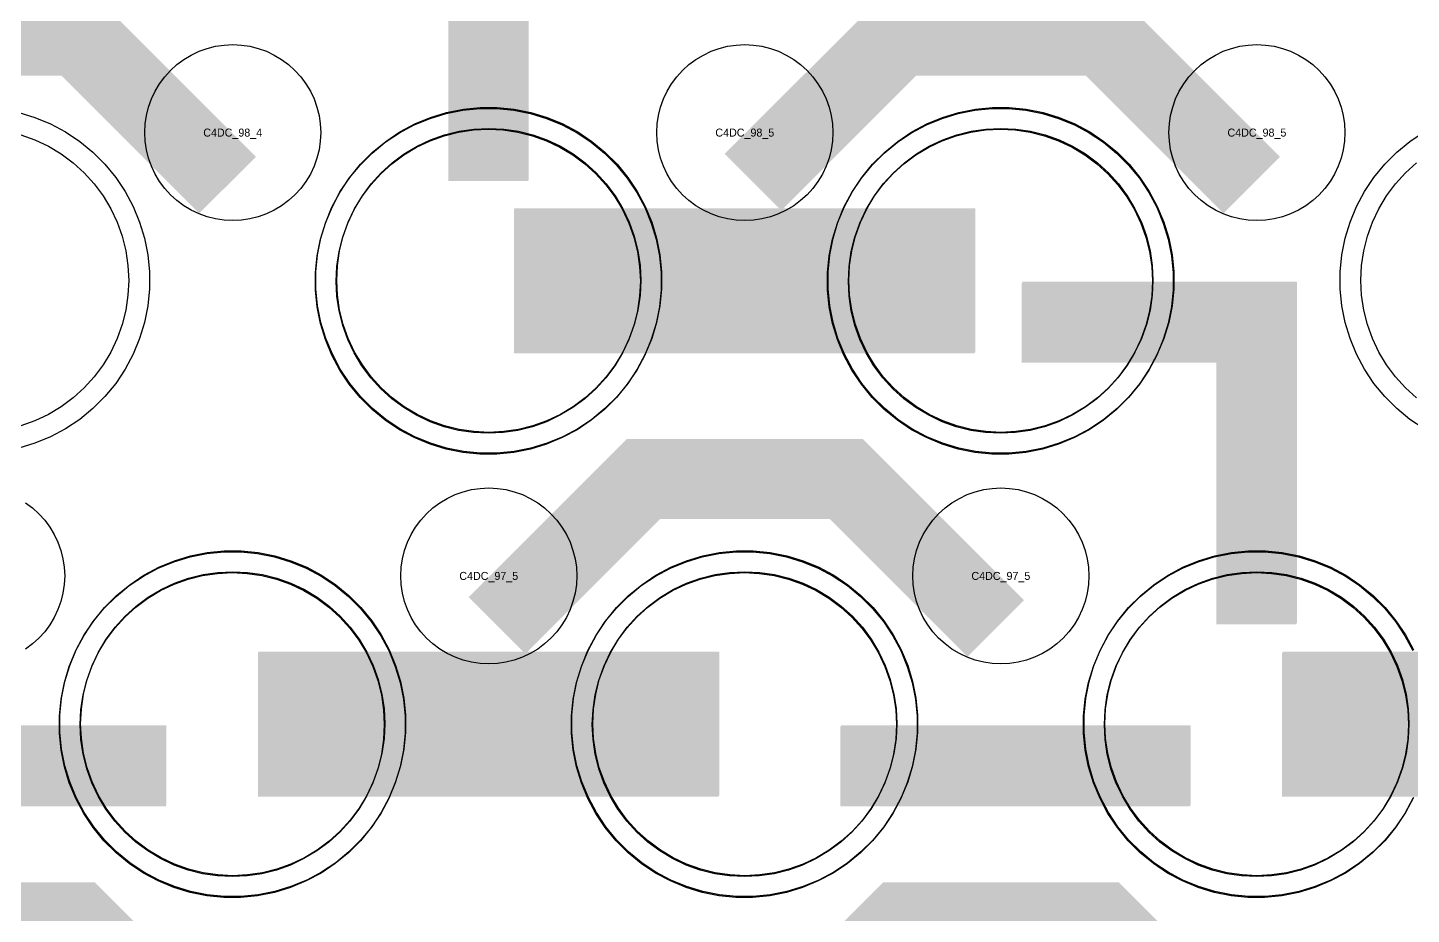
# Model space of a CAD drawing. Extents: x -11880 to 11880, y -14992 to 14992.
# Drawn here: x -10544.1 to -10111.8, y -1458.4 to -1181.3 of the extents above; entities that cross this region are included whole.
import ezdxf
from ezdxf.enums import TextEntityAlignment as Align

# ---------------------------------------------------------------- set-up
doc = ezdxf.new("R2010")
doc.units = 0
doc.header["$MEASUREMENT"] = 0
for name, color, linetype in [('GDS_775_DT_237', 138, 'CONTINUOUS'), ('RDL1_FS', 34, 'CONTINUOUS'), ('RDL_BS', 160, 'CONTINUOUS')]:
    doc.layers.add(name, color=color, linetype=linetype)

msp = doc.modelspace()

# ---------------------------------------------------------------- linework, layer by layer
at = {"layer": 'RDL1_FS', "color": 241, "true_color": 0xf7abae}
for points in [[(-10400.149, -1308.076), (-10404.806, -1307.847), (-10409.417, -1307.163), (-10413.94, -1306.031), (-10418.33, -1304.459), (-10422.544, -1302.467), (-10426.544, -1300.069), (-10430.289, -1297.291), (-10433.743, -1294.161), (-10436.873, -1290.707), (-10439.651, -1286.962), (-10442.049, -1282.962), (-10444.041, -1278.748), (-10445.613, -1274.358), (-10446.745, -1269.835), (-10447.429, -1265.224), (-10447.658, -1260.567), (-10447.429, -1255.91), (-10446.745, -1251.299), (-10445.613, -1246.776), (-10444.041, -1242.386), (-10442.049, -1238.172), (-10439.651, -1234.172), (-10436.873, -1230.427), (-10433.743, -1226.973), (-10430.289, -1223.843), (-10426.544, -1221.065), (-10422.544, -1218.667), (-10418.33, -1216.675), (-10413.94, -1215.103), (-10409.417, -1213.971), (-10404.806, -1213.287), (-10400.149, -1213.058), (-10395.492, -1213.287), (-10390.881, -1213.971), (-10386.358, -1215.103), (-10381.968, -1216.675), (-10377.754, -1218.667), (-10373.754, -1221.065), (-10370.009, -1223.843), (-10366.555, -1226.973), (-10363.425, -1230.427), (-10360.647, -1234.172), (-10358.249, -1238.172), (-10356.257, -1242.386), (-10354.685, -1246.776), (-10353.553, -1251.299), (-10352.869, -1255.91), (-10352.64, -1260.567), (-10352.869, -1265.224), (-10353.553, -1269.835), (-10354.685, -1274.358), (-10356.257, -1278.748), (-10358.249, -1282.962), (-10360.647, -1286.962), (-10363.425, -1290.707), (-10366.555, -1294.161), (-10370.009, -1297.291), (-10373.754, -1300.069), (-10377.754, -1302.467), (-10381.968, -1304.459), (-10386.358, -1306.031), (-10390.881, -1307.163), (-10395.492, -1307.847)], [(-10240.149, -1308.076), (-10244.806, -1307.847), (-10249.417, -1307.163), (-10253.94, -1306.031), (-10258.33, -1304.459), (-10262.544, -1302.467), (-10266.544, -1300.069), (-10270.289, -1297.291), (-10273.743, -1294.161), (-10276.873, -1290.707), (-10279.651, -1286.962), (-10282.049, -1282.962), (-10284.041, -1278.748), (-10285.613, -1274.358), (-10286.745, -1269.835), (-10287.429, -1265.224), (-10287.658, -1260.567), (-10287.429, -1255.91), (-10286.745, -1251.299), (-10285.613, -1246.776), (-10284.041, -1242.386), (-10282.049, -1238.172), (-10279.651, -1234.172), (-10276.873, -1230.427), (-10273.743, -1226.973), (-10270.289, -1223.843), (-10266.544, -1221.065), (-10262.544, -1218.667), (-10258.33, -1216.675), (-10253.94, -1215.103), (-10249.417, -1213.971), (-10244.806, -1213.287), (-10240.149, -1213.058), (-10235.492, -1213.287), (-10230.881, -1213.971), (-10226.358, -1215.103), (-10221.968, -1216.675), (-10217.754, -1218.667), (-10213.754, -1221.065), (-10210.009, -1223.843), (-10206.555, -1226.973), (-10203.425, -1230.427), (-10200.647, -1234.172), (-10198.249, -1238.172), (-10196.257, -1242.386), (-10194.685, -1246.776), (-10193.553, -1251.299), (-10192.869, -1255.91), (-10192.64, -1260.567), (-10192.869, -1265.224), (-10193.553, -1269.835), (-10194.685, -1274.358), (-10196.257, -1278.748), (-10198.249, -1282.962), (-10200.647, -1286.962), (-10203.425, -1290.707), (-10206.555, -1294.161), (-10210.009, -1297.291), (-10213.754, -1300.069), (-10217.754, -1302.467), (-10221.968, -1304.459), (-10226.358, -1306.031), (-10230.881, -1307.163), (-10235.492, -1307.847)], [(-10480.149, -1446.641), (-10484.806, -1446.412), (-10489.417, -1445.728), (-10493.94, -1444.596), (-10498.33, -1443.024), (-10502.544, -1441.032), (-10506.544, -1438.634), (-10510.289, -1435.856), (-10513.743, -1432.726), (-10516.873, -1429.272), (-10519.651, -1425.527), (-10522.049, -1421.527), (-10524.041, -1417.313), (-10525.613, -1412.923), (-10526.745, -1408.4), (-10527.429, -1403.789), (-10527.658, -1399.132), (-10527.429, -1394.475), (-10526.745, -1389.864), (-10525.613, -1385.341), (-10524.041, -1380.951), (-10522.049, -1376.737), (-10519.651, -1372.737), (-10516.873, -1368.992), (-10513.743, -1365.538), (-10510.289, -1362.408), (-10506.544, -1359.63), (-10502.544, -1357.232), (-10498.33, -1355.24), (-10493.94, -1353.668), (-10489.417, -1352.536), (-10484.806, -1351.852), (-10480.149, -1351.623), (-10475.492, -1351.852), (-10470.881, -1352.536), (-10466.358, -1353.668), (-10461.968, -1355.24), (-10457.754, -1357.232), (-10453.754, -1359.63), (-10450.009, -1362.408), (-10446.555, -1365.538), (-10443.425, -1368.992), (-10440.647, -1372.737), (-10438.249, -1376.737), (-10436.257, -1380.951), (-10434.685, -1385.341), (-10433.553, -1389.864), (-10432.869, -1394.475), (-10432.64, -1399.132), (-10432.869, -1403.789), (-10433.553, -1408.4), (-10434.685, -1412.923), (-10436.257, -1417.313), (-10438.249, -1421.527), (-10440.647, -1425.527), (-10443.425, -1429.272), (-10446.555, -1432.726), (-10450.009, -1435.856), (-10453.754, -1438.634), (-10457.754, -1441.032), (-10461.968, -1443.024), (-10466.358, -1444.596), (-10470.881, -1445.728), (-10475.492, -1446.412)], [(-10320.149, -1446.641), (-10324.806, -1446.412), (-10329.417, -1445.728), (-10333.94, -1444.596), (-10338.33, -1443.024), (-10342.544, -1441.032), (-10346.544, -1438.634), (-10350.289, -1435.856), (-10353.743, -1432.726), (-10356.873, -1429.272), (-10359.651, -1425.527), (-10362.049, -1421.527), (-10364.041, -1417.313), (-10365.613, -1412.923), (-10366.745, -1408.4), (-10367.429, -1403.789), (-10367.658, -1399.132), (-10367.429, -1394.475), (-10366.745, -1389.864), (-10365.613, -1385.341), (-10364.041, -1380.951), (-10362.049, -1376.737), (-10359.651, -1372.737), (-10356.873, -1368.992), (-10353.743, -1365.538), (-10350.289, -1362.408), (-10346.544, -1359.63), (-10342.544, -1357.232), (-10338.33, -1355.24), (-10333.94, -1353.668), (-10329.417, -1352.536), (-10324.806, -1351.852), (-10320.149, -1351.623), (-10315.492, -1351.852), (-10310.881, -1352.536), (-10306.358, -1353.668), (-10301.968, -1355.24), (-10297.754, -1357.232), (-10293.754, -1359.63), (-10290.009, -1362.408), (-10286.555, -1365.538), (-10283.425, -1368.992), (-10280.647, -1372.737), (-10278.249, -1376.737), (-10276.257, -1380.951), (-10274.685, -1385.341), (-10273.553, -1389.864), (-10272.869, -1394.475), (-10272.64, -1399.132), (-10272.869, -1403.789), (-10273.553, -1408.4), (-10274.685, -1412.923), (-10276.257, -1417.313), (-10278.249, -1421.527), (-10280.647, -1425.527), (-10283.425, -1429.272), (-10286.555, -1432.726), (-10290.009, -1435.856), (-10293.754, -1438.634), (-10297.754, -1441.032), (-10301.968, -1443.024), (-10306.358, -1444.596), (-10310.881, -1445.728), (-10315.492, -1446.412)], [(-10160.149, -1446.641), (-10164.806, -1446.412), (-10169.417, -1445.728), (-10173.94, -1444.596), (-10178.33, -1443.024), (-10182.544, -1441.032), (-10186.544, -1438.634), (-10190.289, -1435.856), (-10193.743, -1432.726), (-10196.873, -1429.272), (-10199.651, -1425.527), (-10202.049, -1421.527), (-10204.041, -1417.313), (-10205.613, -1412.923), (-10206.745, -1408.4), (-10207.429, -1403.789), (-10207.658, -1399.132), (-10207.429, -1394.475), (-10206.745, -1389.864), (-10205.613, -1385.341), (-10204.041, -1380.951), (-10202.049, -1376.737), (-10199.651, -1372.737), (-10196.873, -1368.992), (-10193.743, -1365.538), (-10190.289, -1362.408), (-10186.544, -1359.63), (-10182.544, -1357.232), (-10178.33, -1355.24), (-10173.94, -1353.668), (-10169.417, -1352.536), (-10164.806, -1351.852), (-10160.149, -1351.623), (-10155.492, -1351.852), (-10150.881, -1352.536), (-10146.358, -1353.668), (-10141.968, -1355.24), (-10137.754, -1357.232), (-10133.754, -1359.63), (-10130.009, -1362.408), (-10126.555, -1365.538), (-10123.425, -1368.992), (-10120.647, -1372.737), (-10118.249, -1376.737), (-10116.257, -1380.951), (-10114.685, -1385.341), (-10113.553, -1389.864), (-10112.869, -1394.475), (-10112.64, -1399.132), (-10112.869, -1403.789), (-10113.553, -1408.4), (-10114.685, -1412.923), (-10116.257, -1417.313), (-10118.249, -1421.527), (-10120.647, -1425.527), (-10123.425, -1429.272), (-10126.555, -1432.726), (-10130.009, -1435.856), (-10133.754, -1438.634), (-10137.754, -1441.032), (-10141.968, -1443.024), (-10146.358, -1444.596), (-10150.881, -1445.728), (-10155.492, -1446.412)]]:
    msp.add_lwpolyline(points, close=True, dxfattribs=at)
at = {"layer": 'RDL1_FS'}
for points in [[(-10400, -1307.794), (-10404.657, -1307.565), (-10409.268, -1306.881), (-10413.791, -1305.749), (-10418.181, -1304.177), (-10422.395, -1302.185), (-10426.395, -1299.787), (-10430.14, -1297.009), (-10433.594, -1293.879), (-10436.724, -1290.425), (-10439.502, -1286.68), (-10441.9, -1282.68), (-10443.892, -1278.466), (-10445.464, -1274.076), (-10446.596, -1269.553), (-10447.28, -1264.942), (-10447.509, -1260.285), (-10447.28, -1255.628), (-10446.596, -1251.017), (-10445.464, -1246.494), (-10443.892, -1242.104), (-10441.9, -1237.89), (-10439.502, -1233.89), (-10436.724, -1230.145), (-10433.594, -1226.691), (-10430.14, -1223.561), (-10426.395, -1220.783), (-10422.395, -1218.385), (-10418.181, -1216.393), (-10413.791, -1214.821), (-10409.268, -1213.689), (-10404.657, -1213.005), (-10400, -1212.776), (-10395.343, -1213.005), (-10390.732, -1213.689), (-10386.209, -1214.821), (-10381.819, -1216.393), (-10377.605, -1218.385), (-10373.605, -1220.783), (-10369.86, -1223.561), (-10366.406, -1226.691), (-10363.276, -1230.145), (-10360.498, -1233.89), (-10358.1, -1237.89), (-10356.108, -1242.104), (-10354.536, -1246.494), (-10353.404, -1251.017), (-10352.72, -1255.628), (-10352.491, -1260.285), (-10352.72, -1264.942), (-10353.404, -1269.553), (-10354.536, -1274.076), (-10356.108, -1278.466), (-10358.1, -1282.68), (-10360.498, -1286.68), (-10363.276, -1290.425), (-10366.406, -1293.879), (-10369.86, -1297.009), (-10373.605, -1299.787), (-10377.605, -1302.185), (-10381.819, -1304.177), (-10386.209, -1305.749), (-10390.732, -1306.881), (-10395.343, -1307.565)], [(-10240, -1307.794), (-10244.657, -1307.565), (-10249.268, -1306.881), (-10253.791, -1305.749), (-10258.181, -1304.177), (-10262.395, -1302.185), (-10266.395, -1299.787), (-10270.14, -1297.009), (-10273.594, -1293.879), (-10276.724, -1290.425), (-10279.502, -1286.68), (-10281.9, -1282.68), (-10283.892, -1278.466), (-10285.464, -1274.076), (-10286.596, -1269.553), (-10287.28, -1264.942), (-10287.509, -1260.285), (-10287.28, -1255.628), (-10286.596, -1251.017), (-10285.464, -1246.494), (-10283.892, -1242.104), (-10281.9, -1237.89), (-10279.502, -1233.89), (-10276.724, -1230.145), (-10273.594, -1226.691), (-10270.14, -1223.561), (-10266.395, -1220.783), (-10262.395, -1218.385), (-10258.181, -1216.393), (-10253.791, -1214.821), (-10249.268, -1213.689), (-10244.657, -1213.005), (-10240, -1212.776), (-10235.343, -1213.005), (-10230.732, -1213.689), (-10226.209, -1214.821), (-10221.819, -1216.393), (-10217.605, -1218.385), (-10213.605, -1220.783), (-10209.86, -1223.561), (-10206.406, -1226.691), (-10203.276, -1230.145), (-10200.498, -1233.89), (-10198.1, -1237.89), (-10196.108, -1242.104), (-10194.536, -1246.494), (-10193.404, -1251.017), (-10192.72, -1255.628), (-10192.491, -1260.285), (-10192.72, -1264.942), (-10193.404, -1269.553), (-10194.536, -1274.076), (-10196.108, -1278.466), (-10198.1, -1282.68), (-10200.498, -1286.68), (-10203.276, -1290.425), (-10206.406, -1293.879), (-10209.86, -1297.009), (-10213.605, -1299.787), (-10217.605, -1302.185), (-10221.819, -1304.177), (-10226.209, -1305.749), (-10230.732, -1306.881), (-10235.343, -1307.565)], [(-10480, -1446.359), (-10484.657, -1446.13), (-10489.268, -1445.446), (-10493.791, -1444.314), (-10498.181, -1442.742), (-10502.395, -1440.75), (-10506.395, -1438.352), (-10510.14, -1435.574), (-10513.594, -1432.444), (-10516.724, -1428.99), (-10519.502, -1425.245), (-10521.9, -1421.245), (-10523.892, -1417.031), (-10525.464, -1412.641), (-10526.596, -1408.118), (-10527.28, -1403.507), (-10527.509, -1398.85), (-10527.28, -1394.193), (-10526.596, -1389.582), (-10525.464, -1385.059), (-10523.892, -1380.669), (-10521.9, -1376.455), (-10519.502, -1372.455), (-10516.724, -1368.71), (-10513.594, -1365.256), (-10510.14, -1362.126), (-10506.395, -1359.348), (-10502.395, -1356.95), (-10498.181, -1354.958), (-10493.791, -1353.386), (-10489.268, -1352.254), (-10484.657, -1351.57), (-10480, -1351.341), (-10475.343, -1351.57), (-10470.732, -1352.254), (-10466.209, -1353.386), (-10461.819, -1354.958), (-10457.605, -1356.95), (-10453.605, -1359.348), (-10449.86, -1362.126), (-10446.406, -1365.256), (-10443.276, -1368.71), (-10440.498, -1372.455), (-10438.1, -1376.455), (-10436.108, -1380.669), (-10434.536, -1385.059), (-10433.404, -1389.582), (-10432.72, -1394.193), (-10432.491, -1398.85), (-10432.72, -1403.507), (-10433.404, -1408.118), (-10434.536, -1412.641), (-10436.108, -1417.031), (-10438.1, -1421.245), (-10440.498, -1425.245), (-10443.276, -1428.99), (-10446.406, -1432.444), (-10449.86, -1435.574), (-10453.605, -1438.352), (-10457.605, -1440.75), (-10461.819, -1442.742), (-10466.209, -1444.314), (-10470.732, -1445.446), (-10475.343, -1446.13)], [(-10320, -1446.359), (-10324.657, -1446.13), (-10329.268, -1445.446), (-10333.791, -1444.314), (-10338.181, -1442.742), (-10342.395, -1440.75), (-10346.395, -1438.352), (-10350.14, -1435.574), (-10353.594, -1432.444), (-10356.724, -1428.99), (-10359.502, -1425.245), (-10361.9, -1421.245), (-10363.892, -1417.031), (-10365.464, -1412.641), (-10366.596, -1408.118), (-10367.28, -1403.507), (-10367.509, -1398.85), (-10367.28, -1394.193), (-10366.596, -1389.582), (-10365.464, -1385.059), (-10363.892, -1380.669), (-10361.9, -1376.455), (-10359.502, -1372.455), (-10356.724, -1368.71), (-10353.594, -1365.256), (-10350.14, -1362.126), (-10346.395, -1359.348), (-10342.395, -1356.95), (-10338.181, -1354.958), (-10333.791, -1353.386), (-10329.268, -1352.254), (-10324.657, -1351.57), (-10320, -1351.341), (-10315.343, -1351.57), (-10310.732, -1352.254), (-10306.209, -1353.386), (-10301.819, -1354.958), (-10297.605, -1356.95), (-10293.605, -1359.348), (-10289.86, -1362.126), (-10286.406, -1365.256), (-10283.276, -1368.71), (-10280.498, -1372.455), (-10278.1, -1376.455), (-10276.108, -1380.669), (-10274.536, -1385.059), (-10273.404, -1389.582), (-10272.72, -1394.193), (-10272.491, -1398.85), (-10272.72, -1403.507), (-10273.404, -1408.118), (-10274.536, -1412.641), (-10276.108, -1417.031), (-10278.1, -1421.245), (-10280.498, -1425.245), (-10283.276, -1428.99), (-10286.406, -1432.444), (-10289.86, -1435.574), (-10293.605, -1438.352), (-10297.605, -1440.75), (-10301.819, -1442.742), (-10306.209, -1444.314), (-10310.732, -1445.446), (-10315.343, -1446.13)], [(-10160, -1446.359), (-10164.657, -1446.13), (-10169.268, -1445.446), (-10173.791, -1444.314), (-10178.181, -1442.742), (-10182.395, -1440.75), (-10186.395, -1438.352), (-10190.14, -1435.574), (-10193.594, -1432.444), (-10196.724, -1428.99), (-10199.502, -1425.245), (-10201.9, -1421.245), (-10203.892, -1417.031), (-10205.464, -1412.641), (-10206.596, -1408.118), (-10207.28, -1403.507), (-10207.509, -1398.85), (-10207.28, -1394.193), (-10206.596, -1389.582), (-10205.464, -1385.059), (-10203.892, -1380.669), (-10201.9, -1376.455), (-10199.502, -1372.455), (-10196.724, -1368.71), (-10193.594, -1365.256), (-10190.14, -1362.126), (-10186.395, -1359.348), (-10182.395, -1356.95), (-10178.181, -1354.958), (-10173.791, -1353.386), (-10169.268, -1352.254), (-10164.657, -1351.57), (-10160, -1351.341), (-10155.343, -1351.57), (-10150.732, -1352.254), (-10146.209, -1353.386), (-10141.819, -1354.958), (-10137.605, -1356.95), (-10133.605, -1359.348), (-10129.86, -1362.126), (-10126.406, -1365.256), (-10123.276, -1368.71), (-10120.498, -1372.455), (-10118.1, -1376.455), (-10116.108, -1380.669), (-10114.536, -1385.059), (-10113.404, -1389.582), (-10112.72, -1394.193), (-10112.491, -1398.85), (-10112.72, -1403.507), (-10113.404, -1408.118), (-10114.536, -1412.641), (-10116.108, -1417.031), (-10118.1, -1421.245), (-10120.498, -1425.245), (-10123.276, -1428.99), (-10126.406, -1432.444), (-10129.86, -1435.574), (-10133.605, -1438.352), (-10137.605, -1440.75), (-10141.819, -1442.742), (-10146.209, -1444.314), (-10150.732, -1445.446), (-10155.343, -1446.13)]]:
    msp.add_lwpolyline(points, close=True, dxfattribs=at)
for points in [[(-10546.209, -1214.821), (-10541.819, -1216.393), (-10537.605, -1218.385), (-10533.605, -1220.783), (-10529.86, -1223.561), (-10526.406, -1226.691), (-10523.276, -1230.145), (-10520.498, -1233.89), (-10518.1, -1237.89), (-10516.108, -1242.104), (-10514.536, -1246.494), (-10513.404, -1251.017), (-10512.72, -1255.628), (-10512.491, -1260.285), (-10512.72, -1264.942), (-10513.404, -1269.553), (-10514.536, -1274.076), (-10516.108, -1278.466), (-10518.1, -1282.68), (-10520.498, -1286.68), (-10523.276, -1290.425), (-10526.406, -1293.879), (-10529.86, -1297.009), (-10533.605, -1299.787), (-10537.605, -1302.185), (-10541.819, -1304.177), (-10546.209, -1305.749)], [(-10110.14, -1297.009), (-10113.594, -1293.879), (-10116.724, -1290.425), (-10119.502, -1286.68), (-10121.9, -1282.68), (-10123.892, -1278.466), (-10125.464, -1274.076), (-10126.596, -1269.553), (-10127.28, -1264.942), (-10127.509, -1260.285), (-10127.28, -1255.628), (-10126.596, -1251.017), (-10125.464, -1246.494), (-10123.892, -1242.104), (-10121.9, -1237.89), (-10119.502, -1233.89), (-10116.724, -1230.145), (-10113.594, -1226.691), (-10110.14, -1223.561)]]:
    msp.add_lwpolyline(points, dxfattribs=at)
at = {"layer": 'RDL1_FS', "color": 241, "true_color": 0xf7abae}
for points in [[(-10392.147, -1260.567, 45, 45, 0), (-10320.147, -1260.567, 45, 45, 0)], [(-10320.147, -1260.567, 45, 45, 0), (-10248.147, -1260.567, 45, 45, 0)], [(-10472.147, -1399.132, 45, 45, 0), (-10400.147, -1399.132, 45, 45, 0)], [(-10400.147, -1399.132, 45, 45, 0), (-10328.147, -1399.132, 45, 45, 0)], [(-10152.147, -1399.132, 45, 45, 0), (-10080.147, -1399.132, 45, 45, 0)]]:
    msp.add_lwpolyline(points, format="xyseb", dxfattribs=at)
at = {"layer": 'RDL1_FS'}
for points in [[(-10391.998, -1260.285, 45, 45, 0), (-10319.998, -1260.285, 45, 45, 0)], [(-10319.998, -1260.285, 45, 45, 0), (-10247.998, -1260.285, 45, 45, 0)], [(-10471.998, -1398.85, 45, 45, 0), (-10399.998, -1398.85, 45, 45, 0)], [(-10399.998, -1398.85, 45, 45, 0), (-10327.998, -1398.85, 45, 45, 0)], [(-10151.998, -1398.85, 45, 45, 0), (-10079.998, -1398.85, 45, 45, 0)]]:
    msp.add_lwpolyline(points, format="xyseb", dxfattribs=at)
at = {"layer": 'RDL_BS', "color": 241, "true_color": 0xf7abae}
for points in [[(-10400.149, -1229.227, 25, 25, 0), (-10400.149, -1122.45, 25, 25, 0)], [(-10400.149, -1229.227, 25, 25, 0), (-10400.149, -1122.45, 25, 25, 0)], [(-10160.149, -1367.792, 25, 25, 0), (-10160.149, -1261.015, 25, 25, 0)], [(-10160.149, -1367.792, 25, 25, 0), (-10160.149, -1261.015, 25, 25, 0)], [(-10147.649, -1273.515, 25, 25, 0), (-10233.482, -1273.515, 25, 25, 0)], [(-10147.649, -1273.515, 25, 25, 0), (-10212.316, -1273.515, 25, 25, 0)], [(-10610.133, -1412.145, 25, 25, 0), (-10500.868, -1412.145, 25, 25, 0)], [(-10290.133, -1412.145, 25, 25, 0), (-10180.868, -1412.145, 25, 25, 0)]]:
    msp.add_lwpolyline(points, format="xyseb", dxfattribs=at)
at = {"layer": 'RDL_BS'}
for points in [[(-10400, -1228.945, 25, 25, 0), (-10400, -1122.168, 25, 25, 0)], [(-10400, -1228.945, 25, 25, 0), (-10400, -1122.168, 25, 25, 0)], [(-10481.599, -1230.498, 25, 25, 0), (-10528.313, -1183.784, 25, 25, 0), (-10558.071, -1183.784, 25, 25, 0)], [(-10317.438, -1229.599, 25, 25, 0), (-10271.623, -1183.784, 25, 25, 0), (-10238.07, -1183.784, 25, 25, 0)], [(-10161.599, -1230.498, 25, 25, 0), (-10208.313, -1183.784, 25, 25, 0), (-10238.071, -1183.784, 25, 25, 0)], [(-10160, -1367.51, 25, 25, 0), (-10160, -1260.733, 25, 25, 0)], [(-10160, -1367.51, 25, 25, 0), (-10160, -1260.733, 25, 25, 0)], [(-10147.5, -1273.233, 25, 25, 0), (-10233.333, -1273.233, 25, 25, 0)], [(-10147.5, -1273.233, 25, 25, 0), (-10212.167, -1273.233, 25, 25, 0)], [(-10397.438, -1368.164, 25, 25, 0), (-10351.623, -1322.349, 25, 25, 0), (-10318.07, -1322.349, 25, 25, 0)], [(-10241.599, -1369.063, 25, 25, 0), (-10288.313, -1322.349, 25, 25, 0), (-10318.071, -1322.349, 25, 25, 0)], [(-10609.984, -1411.863, 25, 25, 0), (-10500.719, -1411.863, 25, 25, 0)], [(-10289.984, -1411.863, 25, 25, 0), (-10180.719, -1411.863, 25, 25, 0)], [(-10481.599, -1507.628, 25, 25, 0), (-10528.313, -1460.914, 25, 25, 0), (-10558.071, -1460.914, 25, 25, 0)], [(-10317.438, -1506.729, 25, 25, 0), (-10271.623, -1460.914, 25, 25, 0), (-10238.07, -1460.914, 25, 25, 0)], [(-10161.599, -1507.628, 25, 25, 0), (-10208.313, -1460.914, 25, 25, 0), (-10238.071, -1460.914, 25, 25, 0)]]:
    msp.add_lwpolyline(points, format="xyseb", dxfattribs=at)
for points in [[(-10480, -1241.591), (-10482.693, -1241.459), (-10485.365, -1241.063), (-10487.984, -1240.406), (-10490.519, -1239.499), (-10492.956, -1238.347), (-10495.28, -1236.954), (-10497.443, -1235.351), (-10499.442, -1233.539), (-10501.254, -1231.54), (-10502.857, -1229.377), (-10504.25, -1227.053), (-10505.402, -1224.616), (-10506.309, -1222.081), (-10506.966, -1219.462), (-10507.362, -1216.79), (-10507.494, -1214.097), (-10507.362, -1211.404), (-10506.966, -1208.732), (-10506.309, -1206.113), (-10505.402, -1203.578), (-10504.25, -1201.141), (-10502.857, -1198.817), (-10501.254, -1196.654), (-10499.442, -1194.655), (-10497.443, -1192.843), (-10495.28, -1191.24), (-10492.956, -1189.847), (-10490.519, -1188.695), (-10487.984, -1187.788), (-10485.365, -1187.131), (-10482.693, -1186.735), (-10480, -1186.603), (-10477.307, -1186.735), (-10474.635, -1187.131), (-10472.016, -1187.788), (-10469.481, -1188.695), (-10467.044, -1189.847), (-10464.72, -1191.24), (-10462.557, -1192.843), (-10460.558, -1194.655), (-10458.746, -1196.654), (-10457.143, -1198.817), (-10455.75, -1201.141), (-10454.598, -1203.578), (-10453.691, -1206.113), (-10453.034, -1208.732), (-10452.638, -1211.404), (-10452.506, -1214.097), (-10452.638, -1216.79), (-10453.034, -1219.462), (-10453.691, -1222.081), (-10454.598, -1224.616), (-10455.75, -1227.053), (-10457.143, -1229.377), (-10458.746, -1231.54), (-10460.558, -1233.539), (-10462.557, -1235.351), (-10464.72, -1236.954), (-10467.044, -1238.347), (-10469.481, -1239.499), (-10472.016, -1240.406), (-10474.635, -1241.063), (-10477.307, -1241.459)], [(-10320, -1241.591), (-10322.693, -1241.459), (-10325.365, -1241.063), (-10327.984, -1240.406), (-10330.519, -1239.499), (-10332.956, -1238.347), (-10335.28, -1236.954), (-10337.443, -1235.351), (-10339.442, -1233.539), (-10341.254, -1231.54), (-10342.857, -1229.377), (-10344.25, -1227.053), (-10345.402, -1224.616), (-10346.309, -1222.081), (-10346.966, -1219.462), (-10347.362, -1216.79), (-10347.494, -1214.097), (-10347.362, -1211.404), (-10346.966, -1208.732), (-10346.309, -1206.113), (-10345.402, -1203.578), (-10344.25, -1201.141), (-10342.857, -1198.817), (-10341.254, -1196.654), (-10339.442, -1194.655), (-10337.443, -1192.843), (-10335.28, -1191.24), (-10332.956, -1189.847), (-10330.519, -1188.695), (-10327.984, -1187.788), (-10325.365, -1187.131), (-10322.693, -1186.735), (-10320, -1186.603), (-10317.307, -1186.735), (-10314.635, -1187.131), (-10312.016, -1187.788), (-10309.481, -1188.695), (-10307.044, -1189.847), (-10304.72, -1191.24), (-10302.557, -1192.843), (-10300.558, -1194.655), (-10298.746, -1196.654), (-10297.143, -1198.817), (-10295.75, -1201.141), (-10294.598, -1203.578), (-10293.691, -1206.113), (-10293.034, -1208.732), (-10292.638, -1211.404), (-10292.506, -1214.097), (-10292.638, -1216.79), (-10293.034, -1219.462), (-10293.691, -1222.081), (-10294.598, -1224.616), (-10295.75, -1227.053), (-10297.143, -1229.377), (-10298.746, -1231.54), (-10300.558, -1233.539), (-10302.557, -1235.351), (-10304.72, -1236.954), (-10307.044, -1238.347), (-10309.481, -1239.499), (-10312.016, -1240.406), (-10314.635, -1241.063), (-10317.307, -1241.459)], [(-10160, -1241.591), (-10162.693, -1241.459), (-10165.365, -1241.063), (-10167.984, -1240.406), (-10170.519, -1239.499), (-10172.956, -1238.347), (-10175.28, -1236.954), (-10177.443, -1235.351), (-10179.442, -1233.539), (-10181.254, -1231.54), (-10182.857, -1229.377), (-10184.25, -1227.053), (-10185.402, -1224.616), (-10186.309, -1222.081), (-10186.966, -1219.462), (-10187.362, -1216.79), (-10187.494, -1214.097), (-10187.362, -1211.404), (-10186.966, -1208.732), (-10186.309, -1206.113), (-10185.402, -1203.578), (-10184.25, -1201.141), (-10182.857, -1198.817), (-10181.254, -1196.654), (-10179.442, -1194.655), (-10177.443, -1192.843), (-10175.28, -1191.24), (-10172.956, -1189.847), (-10170.519, -1188.695), (-10167.984, -1187.788), (-10165.365, -1187.131), (-10162.693, -1186.735), (-10160, -1186.603), (-10157.307, -1186.735), (-10154.635, -1187.131), (-10152.016, -1187.788), (-10149.481, -1188.695), (-10147.044, -1189.847), (-10144.72, -1191.24), (-10142.557, -1192.843), (-10140.558, -1194.655), (-10138.746, -1196.654), (-10137.143, -1198.817), (-10135.75, -1201.141), (-10134.598, -1203.578), (-10133.691, -1206.113), (-10133.034, -1208.732), (-10132.638, -1211.404), (-10132.506, -1214.097), (-10132.638, -1216.79), (-10133.034, -1219.462), (-10133.691, -1222.081), (-10134.598, -1224.616), (-10135.75, -1227.053), (-10137.143, -1229.377), (-10138.746, -1231.54), (-10140.558, -1233.539), (-10142.557, -1235.351), (-10144.72, -1236.954), (-10147.044, -1238.347), (-10149.481, -1239.499), (-10152.016, -1240.406), (-10154.635, -1241.063), (-10157.307, -1241.459)], [(-10402.644, -1314.285), (-10407.938, -1313.768), (-10413.165, -1312.722), (-10418.205, -1311.191), (-10423.115, -1309.16), (-10427.777, -1306.668), (-10432.191, -1303.721), (-10436.292, -1300.359), (-10440.074, -1296.577), (-10443.436, -1292.476), (-10446.383, -1288.062), (-10448.875, -1283.4), (-10450.906, -1278.49), (-10452.437, -1273.45), (-10453.483, -1268.223), (-10454, -1262.929), (-10454, -1257.641), (-10453.483, -1252.347), (-10452.437, -1247.12), (-10450.906, -1242.08), (-10448.875, -1237.17), (-10446.383, -1232.508), (-10443.436, -1228.094), (-10440.074, -1223.993), (-10436.292, -1220.211), (-10432.191, -1216.849), (-10427.777, -1213.902), (-10423.115, -1211.41), (-10418.205, -1209.379), (-10413.165, -1207.848), (-10407.938, -1206.802), (-10402.644, -1206.285), (-10397.356, -1206.285), (-10392.062, -1206.802), (-10386.835, -1207.848), (-10381.795, -1209.379), (-10376.885, -1211.41), (-10372.223, -1213.902), (-10367.809, -1216.849), (-10363.708, -1220.211), (-10359.926, -1223.993), (-10356.564, -1228.094), (-10353.617, -1232.508), (-10351.125, -1237.17), (-10349.094, -1242.08), (-10347.563, -1247.12), (-10346.517, -1252.347), (-10346, -1257.641), (-10346, -1262.929), (-10346.517, -1268.223), (-10347.563, -1273.45), (-10349.094, -1278.49), (-10351.125, -1283.4), (-10353.617, -1288.062), (-10356.564, -1292.476), (-10359.926, -1296.577), (-10363.708, -1300.359), (-10367.809, -1303.721), (-10372.223, -1306.668), (-10376.885, -1309.16), (-10381.795, -1311.191), (-10386.835, -1312.722), (-10392.062, -1313.768), (-10397.356, -1314.285)], [(-10242.644, -1314.285), (-10247.938, -1313.768), (-10253.165, -1312.722), (-10258.205, -1311.191), (-10263.115, -1309.16), (-10267.777, -1306.668), (-10272.191, -1303.721), (-10276.292, -1300.359), (-10280.074, -1296.577), (-10283.436, -1292.476), (-10286.383, -1288.062), (-10288.875, -1283.4), (-10290.906, -1278.49), (-10292.437, -1273.45), (-10293.483, -1268.223), (-10294, -1262.929), (-10294, -1257.641), (-10293.483, -1252.347), (-10292.437, -1247.12), (-10290.906, -1242.08), (-10288.875, -1237.17), (-10286.383, -1232.508), (-10283.436, -1228.094), (-10280.074, -1223.993), (-10276.292, -1220.211), (-10272.191, -1216.849), (-10267.777, -1213.902), (-10263.115, -1211.41), (-10258.205, -1209.379), (-10253.165, -1207.848), (-10247.938, -1206.802), (-10242.644, -1206.285), (-10237.356, -1206.285), (-10232.062, -1206.802), (-10226.835, -1207.848), (-10221.795, -1209.379), (-10216.885, -1211.41), (-10212.223, -1213.902), (-10207.809, -1216.849), (-10203.708, -1220.211), (-10199.926, -1223.993), (-10196.564, -1228.094), (-10193.617, -1232.508), (-10191.125, -1237.17), (-10189.094, -1242.08), (-10187.563, -1247.12), (-10186.517, -1252.347), (-10186, -1257.641), (-10186, -1262.929), (-10186.517, -1268.223), (-10187.563, -1273.45), (-10189.094, -1278.49), (-10191.125, -1283.4), (-10193.617, -1288.062), (-10196.564, -1292.476), (-10199.926, -1296.577), (-10203.708, -1300.359), (-10207.809, -1303.721), (-10212.223, -1306.668), (-10216.885, -1309.16), (-10221.795, -1311.191), (-10226.835, -1312.722), (-10232.062, -1313.768), (-10237.356, -1314.285)], [(-10400, -1380.156), (-10402.693, -1380.024), (-10405.365, -1379.628), (-10407.984, -1378.971), (-10410.519, -1378.064), (-10412.956, -1376.912), (-10415.28, -1375.519), (-10417.443, -1373.916), (-10419.442, -1372.104), (-10421.254, -1370.105), (-10422.857, -1367.942), (-10424.25, -1365.618), (-10425.402, -1363.181), (-10426.309, -1360.646), (-10426.966, -1358.027), (-10427.362, -1355.355), (-10427.494, -1352.662), (-10427.362, -1349.969), (-10426.966, -1347.297), (-10426.309, -1344.678), (-10425.402, -1342.143), (-10424.25, -1339.706), (-10422.857, -1337.382), (-10421.254, -1335.219), (-10419.442, -1333.22), (-10417.443, -1331.408), (-10415.28, -1329.805), (-10412.956, -1328.412), (-10410.519, -1327.26), (-10407.984, -1326.353), (-10405.365, -1325.696), (-10402.693, -1325.3), (-10400, -1325.168), (-10397.307, -1325.3), (-10394.635, -1325.696), (-10392.016, -1326.353), (-10389.481, -1327.26), (-10387.044, -1328.412), (-10384.72, -1329.805), (-10382.557, -1331.408), (-10380.558, -1333.22), (-10378.746, -1335.219), (-10377.143, -1337.382), (-10375.75, -1339.706), (-10374.598, -1342.143), (-10373.691, -1344.678), (-10373.034, -1347.297), (-10372.638, -1349.969), (-10372.506, -1352.662), (-10372.638, -1355.355), (-10373.034, -1358.027), (-10373.691, -1360.646), (-10374.598, -1363.181), (-10375.75, -1365.618), (-10377.143, -1367.942), (-10378.746, -1370.105), (-10380.558, -1372.104), (-10382.557, -1373.916), (-10384.72, -1375.519), (-10387.044, -1376.912), (-10389.481, -1378.064), (-10392.016, -1378.971), (-10394.635, -1379.628), (-10397.307, -1380.024)], [(-10240, -1380.156), (-10242.693, -1380.024), (-10245.365, -1379.628), (-10247.984, -1378.971), (-10250.519, -1378.064), (-10252.956, -1376.912), (-10255.28, -1375.519), (-10257.443, -1373.916), (-10259.442, -1372.104), (-10261.254, -1370.105), (-10262.857, -1367.942), (-10264.25, -1365.618), (-10265.402, -1363.181), (-10266.309, -1360.646), (-10266.966, -1358.027), (-10267.362, -1355.355), (-10267.494, -1352.662), (-10267.362, -1349.969), (-10266.966, -1347.297), (-10266.309, -1344.678), (-10265.402, -1342.143), (-10264.25, -1339.706), (-10262.857, -1337.382), (-10261.254, -1335.219), (-10259.442, -1333.22), (-10257.443, -1331.408), (-10255.28, -1329.805), (-10252.956, -1328.412), (-10250.519, -1327.26), (-10247.984, -1326.353), (-10245.365, -1325.696), (-10242.693, -1325.3), (-10240, -1325.168), (-10237.307, -1325.3), (-10234.635, -1325.696), (-10232.016, -1326.353), (-10229.481, -1327.26), (-10227.044, -1328.412), (-10224.72, -1329.805), (-10222.557, -1331.408), (-10220.558, -1333.22), (-10218.746, -1335.219), (-10217.143, -1337.382), (-10215.75, -1339.706), (-10214.598, -1342.143), (-10213.691, -1344.678), (-10213.034, -1347.297), (-10212.638, -1349.969), (-10212.506, -1352.662), (-10212.638, -1355.355), (-10213.034, -1358.027), (-10213.691, -1360.646), (-10214.598, -1363.181), (-10215.75, -1365.618), (-10217.143, -1367.942), (-10218.746, -1370.105), (-10220.558, -1372.104), (-10222.557, -1373.916), (-10224.72, -1375.519), (-10227.044, -1376.912), (-10229.481, -1378.064), (-10232.016, -1378.971), (-10234.635, -1379.628), (-10237.307, -1380.024)], [(-10482.644, -1452.85), (-10487.938, -1452.333), (-10493.165, -1451.287), (-10498.205, -1449.756), (-10503.115, -1447.725), (-10507.777, -1445.233), (-10512.191, -1442.286), (-10516.292, -1438.924), (-10520.074, -1435.142), (-10523.436, -1431.041), (-10526.383, -1426.627), (-10528.875, -1421.965), (-10530.906, -1417.055), (-10532.437, -1412.015), (-10533.483, -1406.788), (-10534, -1401.494), (-10534, -1396.206), (-10533.483, -1390.912), (-10532.437, -1385.685), (-10530.906, -1380.645), (-10528.875, -1375.735), (-10526.383, -1371.073), (-10523.436, -1366.659), (-10520.074, -1362.558), (-10516.292, -1358.776), (-10512.191, -1355.414), (-10507.777, -1352.467), (-10503.115, -1349.975), (-10498.205, -1347.944), (-10493.165, -1346.413), (-10487.938, -1345.367), (-10482.644, -1344.85), (-10477.356, -1344.85), (-10472.062, -1345.367), (-10466.835, -1346.413), (-10461.795, -1347.944), (-10456.885, -1349.975), (-10452.223, -1352.467), (-10447.809, -1355.414), (-10443.708, -1358.776), (-10439.926, -1362.558), (-10436.564, -1366.659), (-10433.617, -1371.073), (-10431.125, -1375.735), (-10429.094, -1380.645), (-10427.563, -1385.685), (-10426.517, -1390.912), (-10426, -1396.206), (-10426, -1401.494), (-10426.517, -1406.788), (-10427.563, -1412.015), (-10429.094, -1417.055), (-10431.125, -1421.965), (-10433.617, -1426.627), (-10436.564, -1431.041), (-10439.926, -1435.142), (-10443.708, -1438.924), (-10447.809, -1442.286), (-10452.223, -1445.233), (-10456.885, -1447.725), (-10461.795, -1449.756), (-10466.835, -1451.287), (-10472.062, -1452.333), (-10477.356, -1452.85)], [(-10322.644, -1452.85), (-10327.938, -1452.333), (-10333.165, -1451.287), (-10338.205, -1449.756), (-10343.115, -1447.725), (-10347.777, -1445.233), (-10352.191, -1442.286), (-10356.292, -1438.924), (-10360.074, -1435.142), (-10363.436, -1431.041), (-10366.383, -1426.627), (-10368.875, -1421.965), (-10370.906, -1417.055), (-10372.437, -1412.015), (-10373.483, -1406.788), (-10374, -1401.494), (-10374, -1396.206), (-10373.483, -1390.912), (-10372.437, -1385.685), (-10370.906, -1380.645), (-10368.875, -1375.735), (-10366.383, -1371.073), (-10363.436, -1366.659), (-10360.074, -1362.558), (-10356.292, -1358.776), (-10352.191, -1355.414), (-10347.777, -1352.467), (-10343.115, -1349.975), (-10338.205, -1347.944), (-10333.165, -1346.413), (-10327.938, -1345.367), (-10322.644, -1344.85), (-10317.356, -1344.85), (-10312.062, -1345.367), (-10306.835, -1346.413), (-10301.795, -1347.944), (-10296.885, -1349.975), (-10292.223, -1352.467), (-10287.809, -1355.414), (-10283.708, -1358.776), (-10279.926, -1362.558), (-10276.564, -1366.659), (-10273.617, -1371.073), (-10271.125, -1375.735), (-10269.094, -1380.645), (-10267.563, -1385.685), (-10266.517, -1390.912), (-10266, -1396.206), (-10266, -1401.494), (-10266.517, -1406.788), (-10267.563, -1412.015), (-10269.094, -1417.055), (-10271.125, -1421.965), (-10273.617, -1426.627), (-10276.564, -1431.041), (-10279.926, -1435.142), (-10283.708, -1438.924), (-10287.809, -1442.286), (-10292.223, -1445.233), (-10296.885, -1447.725), (-10301.795, -1449.756), (-10306.835, -1451.287), (-10312.062, -1452.333), (-10317.356, -1452.85)]]:
    msp.add_lwpolyline(points, close=True, dxfattribs=at)
for points in [[(-10546.835, -1207.848), (-10541.795, -1209.379), (-10536.885, -1211.41), (-10532.223, -1213.902), (-10527.809, -1216.849), (-10523.708, -1220.211), (-10519.926, -1223.993), (-10516.564, -1228.094), (-10513.617, -1232.508), (-10511.125, -1237.17), (-10509.094, -1242.08), (-10507.563, -1247.12), (-10506.517, -1252.347), (-10506, -1257.641), (-10506, -1262.929), (-10506.517, -1268.223), (-10507.563, -1273.45), (-10509.094, -1278.49), (-10511.125, -1283.4), (-10513.617, -1288.062), (-10516.564, -1292.476), (-10519.926, -1296.577), (-10523.708, -1300.359), (-10527.809, -1303.721), (-10532.223, -1306.668), (-10536.885, -1309.16), (-10541.795, -1311.191), (-10546.835, -1312.722)], [(-10107.777, -1306.668), (-10112.191, -1303.721), (-10116.292, -1300.359), (-10120.074, -1296.577), (-10123.436, -1292.476), (-10126.383, -1288.062), (-10128.875, -1283.4), (-10130.906, -1278.49), (-10132.437, -1273.45), (-10133.483, -1268.223), (-10134, -1262.929), (-10134, -1257.641), (-10133.483, -1252.347), (-10132.437, -1247.12), (-10130.906, -1242.08), (-10128.875, -1237.17), (-10126.383, -1232.508), (-10123.436, -1228.094), (-10120.074, -1223.993), (-10116.292, -1220.211), (-10112.191, -1216.849), (-10107.777, -1213.902)], [(-10544.72, -1329.805), (-10542.557, -1331.408), (-10540.558, -1333.22), (-10538.746, -1335.219), (-10537.143, -1337.382), (-10535.75, -1339.706), (-10534.598, -1342.143), (-10533.691, -1344.678), (-10533.034, -1347.297), (-10532.638, -1349.969), (-10532.506, -1352.662), (-10532.638, -1355.355), (-10533.034, -1358.027), (-10533.691, -1360.646), (-10534.598, -1363.181), (-10535.75, -1365.618), (-10537.143, -1367.942), (-10538.746, -1370.105), (-10540.558, -1372.104), (-10542.557, -1373.916), (-10544.72, -1375.519)], [(-10111.125, -1421.965), (-10113.617, -1426.627), (-10116.564, -1431.041), (-10119.926, -1435.142), (-10123.708, -1438.924), (-10127.809, -1442.286), (-10132.223, -1445.233), (-10136.885, -1447.725), (-10141.795, -1449.756), (-10146.835, -1451.287), (-10152.062, -1452.333), (-10157.356, -1452.85), (-10162.644, -1452.85), (-10167.938, -1452.333), (-10173.165, -1451.287), (-10178.205, -1449.756), (-10183.115, -1447.725), (-10187.777, -1445.233), (-10192.191, -1442.286), (-10196.292, -1438.924), (-10200.074, -1435.142), (-10203.436, -1431.041), (-10206.383, -1426.627), (-10208.875, -1421.965), (-10210.906, -1417.055), (-10212.437, -1412.015), (-10213.483, -1406.788), (-10214, -1401.494), (-10214, -1396.206), (-10213.483, -1390.912), (-10212.437, -1385.685), (-10210.906, -1380.645), (-10208.875, -1375.735), (-10206.383, -1371.073), (-10203.436, -1366.659), (-10200.074, -1362.558), (-10196.292, -1358.776), (-10192.191, -1355.414), (-10187.777, -1352.467), (-10183.115, -1349.975), (-10178.205, -1347.944), (-10173.165, -1346.413), (-10167.938, -1345.367), (-10162.644, -1344.85), (-10157.356, -1344.85), (-10152.062, -1345.367), (-10146.835, -1346.413), (-10141.795, -1347.944), (-10136.885, -1349.975), (-10132.223, -1352.467), (-10127.809, -1355.414), (-10123.708, -1358.776), (-10119.926, -1362.558), (-10116.564, -1366.659), (-10113.617, -1371.073), (-10111.125, -1375.735)]]:
    msp.add_lwpolyline(points, dxfattribs=at)
at = {"layer": 'RDL_BS', "color": 241, "true_color": 0xf7abae}
for points in [[(-10402.793, -1314.567), (-10408.087, -1314.05), (-10413.314, -1313.004), (-10418.354, -1311.473), (-10423.264, -1309.442), (-10427.926, -1306.95), (-10432.34, -1304.003), (-10436.441, -1300.641), (-10440.223, -1296.859), (-10443.585, -1292.758), (-10446.532, -1288.344), (-10449.024, -1283.682), (-10451.055, -1278.772), (-10452.586, -1273.732), (-10453.632, -1268.505), (-10454.149, -1263.211), (-10454.149, -1257.923), (-10453.632, -1252.629), (-10452.586, -1247.402), (-10451.055, -1242.362), (-10449.024, -1237.452), (-10446.532, -1232.79), (-10443.585, -1228.376), (-10440.223, -1224.275), (-10436.441, -1220.493), (-10432.34, -1217.131), (-10427.926, -1214.184), (-10423.264, -1211.692), (-10418.354, -1209.661), (-10413.314, -1208.13), (-10408.087, -1207.084), (-10402.793, -1206.567), (-10397.505, -1206.567), (-10392.211, -1207.084), (-10386.984, -1208.13), (-10381.944, -1209.661), (-10377.034, -1211.692), (-10372.372, -1214.184), (-10367.958, -1217.131), (-10363.857, -1220.493), (-10360.075, -1224.275), (-10356.713, -1228.376), (-10353.766, -1232.79), (-10351.274, -1237.452), (-10349.243, -1242.362), (-10347.712, -1247.402), (-10346.666, -1252.629), (-10346.149, -1257.923), (-10346.149, -1263.211), (-10346.666, -1268.505), (-10347.712, -1273.732), (-10349.243, -1278.772), (-10351.274, -1283.682), (-10353.766, -1288.344), (-10356.713, -1292.758), (-10360.075, -1296.859), (-10363.857, -1300.641), (-10367.958, -1304.003), (-10372.372, -1306.95), (-10377.034, -1309.442), (-10381.944, -1311.473), (-10386.984, -1313.004), (-10392.211, -1314.05), (-10397.505, -1314.567)], [(-10242.793, -1314.567), (-10248.087, -1314.05), (-10253.314, -1313.004), (-10258.354, -1311.473), (-10263.264, -1309.442), (-10267.926, -1306.95), (-10272.34, -1304.003), (-10276.441, -1300.641), (-10280.223, -1296.859), (-10283.585, -1292.758), (-10286.532, -1288.344), (-10289.024, -1283.682), (-10291.055, -1278.772), (-10292.586, -1273.732), (-10293.632, -1268.505), (-10294.149, -1263.211), (-10294.149, -1257.923), (-10293.632, -1252.629), (-10292.586, -1247.402), (-10291.055, -1242.362), (-10289.024, -1237.452), (-10286.532, -1232.79), (-10283.585, -1228.376), (-10280.223, -1224.275), (-10276.441, -1220.493), (-10272.34, -1217.131), (-10267.926, -1214.184), (-10263.264, -1211.692), (-10258.354, -1209.661), (-10253.314, -1208.13), (-10248.087, -1207.084), (-10242.793, -1206.567), (-10237.505, -1206.567), (-10232.211, -1207.084), (-10226.984, -1208.13), (-10221.944, -1209.661), (-10217.034, -1211.692), (-10212.372, -1214.184), (-10207.958, -1217.131), (-10203.857, -1220.493), (-10200.075, -1224.275), (-10196.713, -1228.376), (-10193.766, -1232.79), (-10191.274, -1237.452), (-10189.243, -1242.362), (-10187.712, -1247.402), (-10186.666, -1252.629), (-10186.149, -1257.923), (-10186.149, -1263.211), (-10186.666, -1268.505), (-10187.712, -1273.732), (-10189.243, -1278.772), (-10191.274, -1283.682), (-10193.766, -1288.344), (-10196.713, -1292.758), (-10200.075, -1296.859), (-10203.857, -1300.641), (-10207.958, -1304.003), (-10212.372, -1306.95), (-10217.034, -1309.442), (-10221.944, -1311.473), (-10226.984, -1313.004), (-10232.211, -1314.05), (-10237.505, -1314.567)], [(-10482.793, -1453.132), (-10488.087, -1452.615), (-10493.314, -1451.569), (-10498.354, -1450.038), (-10503.264, -1448.007), (-10507.926, -1445.515), (-10512.34, -1442.568), (-10516.441, -1439.206), (-10520.223, -1435.424), (-10523.585, -1431.323), (-10526.532, -1426.909), (-10529.024, -1422.247), (-10531.055, -1417.337), (-10532.586, -1412.297), (-10533.632, -1407.07), (-10534.149, -1401.776), (-10534.149, -1396.488), (-10533.632, -1391.194), (-10532.586, -1385.967), (-10531.055, -1380.927), (-10529.024, -1376.017), (-10526.532, -1371.355), (-10523.585, -1366.941), (-10520.223, -1362.84), (-10516.441, -1359.058), (-10512.34, -1355.696), (-10507.926, -1352.749), (-10503.264, -1350.257), (-10498.354, -1348.226), (-10493.314, -1346.695), (-10488.087, -1345.649), (-10482.793, -1345.132), (-10477.505, -1345.132), (-10472.211, -1345.649), (-10466.984, -1346.695), (-10461.944, -1348.226), (-10457.034, -1350.257), (-10452.372, -1352.749), (-10447.958, -1355.696), (-10443.857, -1359.058), (-10440.075, -1362.84), (-10436.713, -1366.941), (-10433.766, -1371.355), (-10431.274, -1376.017), (-10429.243, -1380.927), (-10427.712, -1385.967), (-10426.666, -1391.194), (-10426.149, -1396.488), (-10426.149, -1401.776), (-10426.666, -1407.07), (-10427.712, -1412.297), (-10429.243, -1417.337), (-10431.274, -1422.247), (-10433.766, -1426.909), (-10436.713, -1431.323), (-10440.075, -1435.424), (-10443.857, -1439.206), (-10447.958, -1442.568), (-10452.372, -1445.515), (-10457.034, -1448.007), (-10461.944, -1450.038), (-10466.984, -1451.569), (-10472.211, -1452.615), (-10477.505, -1453.132)], [(-10322.793, -1453.132), (-10328.087, -1452.615), (-10333.314, -1451.569), (-10338.354, -1450.038), (-10343.264, -1448.007), (-10347.926, -1445.515), (-10352.34, -1442.568), (-10356.441, -1439.206), (-10360.223, -1435.424), (-10363.585, -1431.323), (-10366.532, -1426.909), (-10369.024, -1422.247), (-10371.055, -1417.337), (-10372.586, -1412.297), (-10373.632, -1407.07), (-10374.149, -1401.776), (-10374.149, -1396.488), (-10373.632, -1391.194), (-10372.586, -1385.967), (-10371.055, -1380.927), (-10369.024, -1376.017), (-10366.532, -1371.355), (-10363.585, -1366.941), (-10360.223, -1362.84), (-10356.441, -1359.058), (-10352.34, -1355.696), (-10347.926, -1352.749), (-10343.264, -1350.257), (-10338.354, -1348.226), (-10333.314, -1346.695), (-10328.087, -1345.649), (-10322.793, -1345.132), (-10317.505, -1345.132), (-10312.211, -1345.649), (-10306.984, -1346.695), (-10301.944, -1348.226), (-10297.034, -1350.257), (-10292.372, -1352.749), (-10287.958, -1355.696), (-10283.857, -1359.058), (-10280.075, -1362.84), (-10276.713, -1366.941), (-10273.766, -1371.355), (-10271.274, -1376.017), (-10269.243, -1380.927), (-10267.712, -1385.967), (-10266.666, -1391.194), (-10266.149, -1396.488), (-10266.149, -1401.776), (-10266.666, -1407.07), (-10267.712, -1412.297), (-10269.243, -1417.337), (-10271.274, -1422.247), (-10273.766, -1426.909), (-10276.713, -1431.323), (-10280.075, -1435.424), (-10283.857, -1439.206), (-10287.958, -1442.568), (-10292.372, -1445.515), (-10297.034, -1448.007), (-10301.944, -1450.038), (-10306.984, -1451.569), (-10312.211, -1452.615), (-10317.505, -1453.132)]]:
    msp.add_lwpolyline(points, close=True, dxfattribs=at)
msp.add_lwpolyline([(-10111.274, -1422.247), (-10113.766, -1426.909), (-10116.713, -1431.323), (-10120.075, -1435.424), (-10123.857, -1439.206), (-10127.958, -1442.568), (-10132.372, -1445.515), (-10137.034, -1448.007), (-10141.944, -1450.038), (-10146.984, -1451.569), (-10152.211, -1452.615), (-10157.505, -1453.132), (-10162.793, -1453.132), (-10168.087, -1452.615), (-10173.314, -1451.569), (-10178.354, -1450.038), (-10183.264, -1448.007), (-10187.926, -1445.515), (-10192.34, -1442.568), (-10196.441, -1439.206), (-10200.223, -1435.424), (-10203.585, -1431.323), (-10206.532, -1426.909), (-10209.024, -1422.247), (-10211.055, -1417.337), (-10212.586, -1412.297), (-10213.632, -1407.07), (-10214.149, -1401.776), (-10214.149, -1396.488), (-10213.632, -1391.194), (-10212.586, -1385.967), (-10211.055, -1380.927), (-10209.024, -1376.017), (-10206.532, -1371.355), (-10203.585, -1366.941), (-10200.223, -1362.84), (-10196.441, -1359.058), (-10192.34, -1355.696), (-10187.926, -1352.749), (-10183.264, -1350.257), (-10178.354, -1348.226), (-10173.314, -1346.695), (-10168.087, -1345.649), (-10162.793, -1345.132), (-10157.505, -1345.132), (-10152.211, -1345.649), (-10146.984, -1346.695), (-10141.944, -1348.226), (-10137.034, -1350.257), (-10132.372, -1352.749), (-10127.958, -1355.696), (-10123.857, -1359.058), (-10120.075, -1362.84), (-10116.713, -1366.941), (-10113.766, -1371.355), (-10111.274, -1376.017)], dxfattribs=at)

# ---------------------------------------------------------------- texts
at = {"layer": 'GDS_775_DT_237'}
for s, p in [('C4DC_98_4', (-10480, -1214.097)), ('C4DC_98_4', (-10480, -1214.097)), ('C4DC_98_5', (-10320, -1214.097)), ('C4DC_98_5', (-10320, -1214.097)), ('C4DC_98_5', (-10160, -1214.097)), ('C4DC_98_5', (-10160, -1214.097)), ('C4DC_97_5', (-10400, -1352.662)), ('C4DC_97_5', (-10400, -1352.662)), ('C4DC_97_5', (-10240, -1352.662)), ('C4DC_97_5', (-10240, -1352.662))]:
    msp.add_text(s, height=2.5, dxfattribs=at).set_placement(p, align=Align.MIDDLE_CENTER)

doc.saveas('drawing.dxf')
